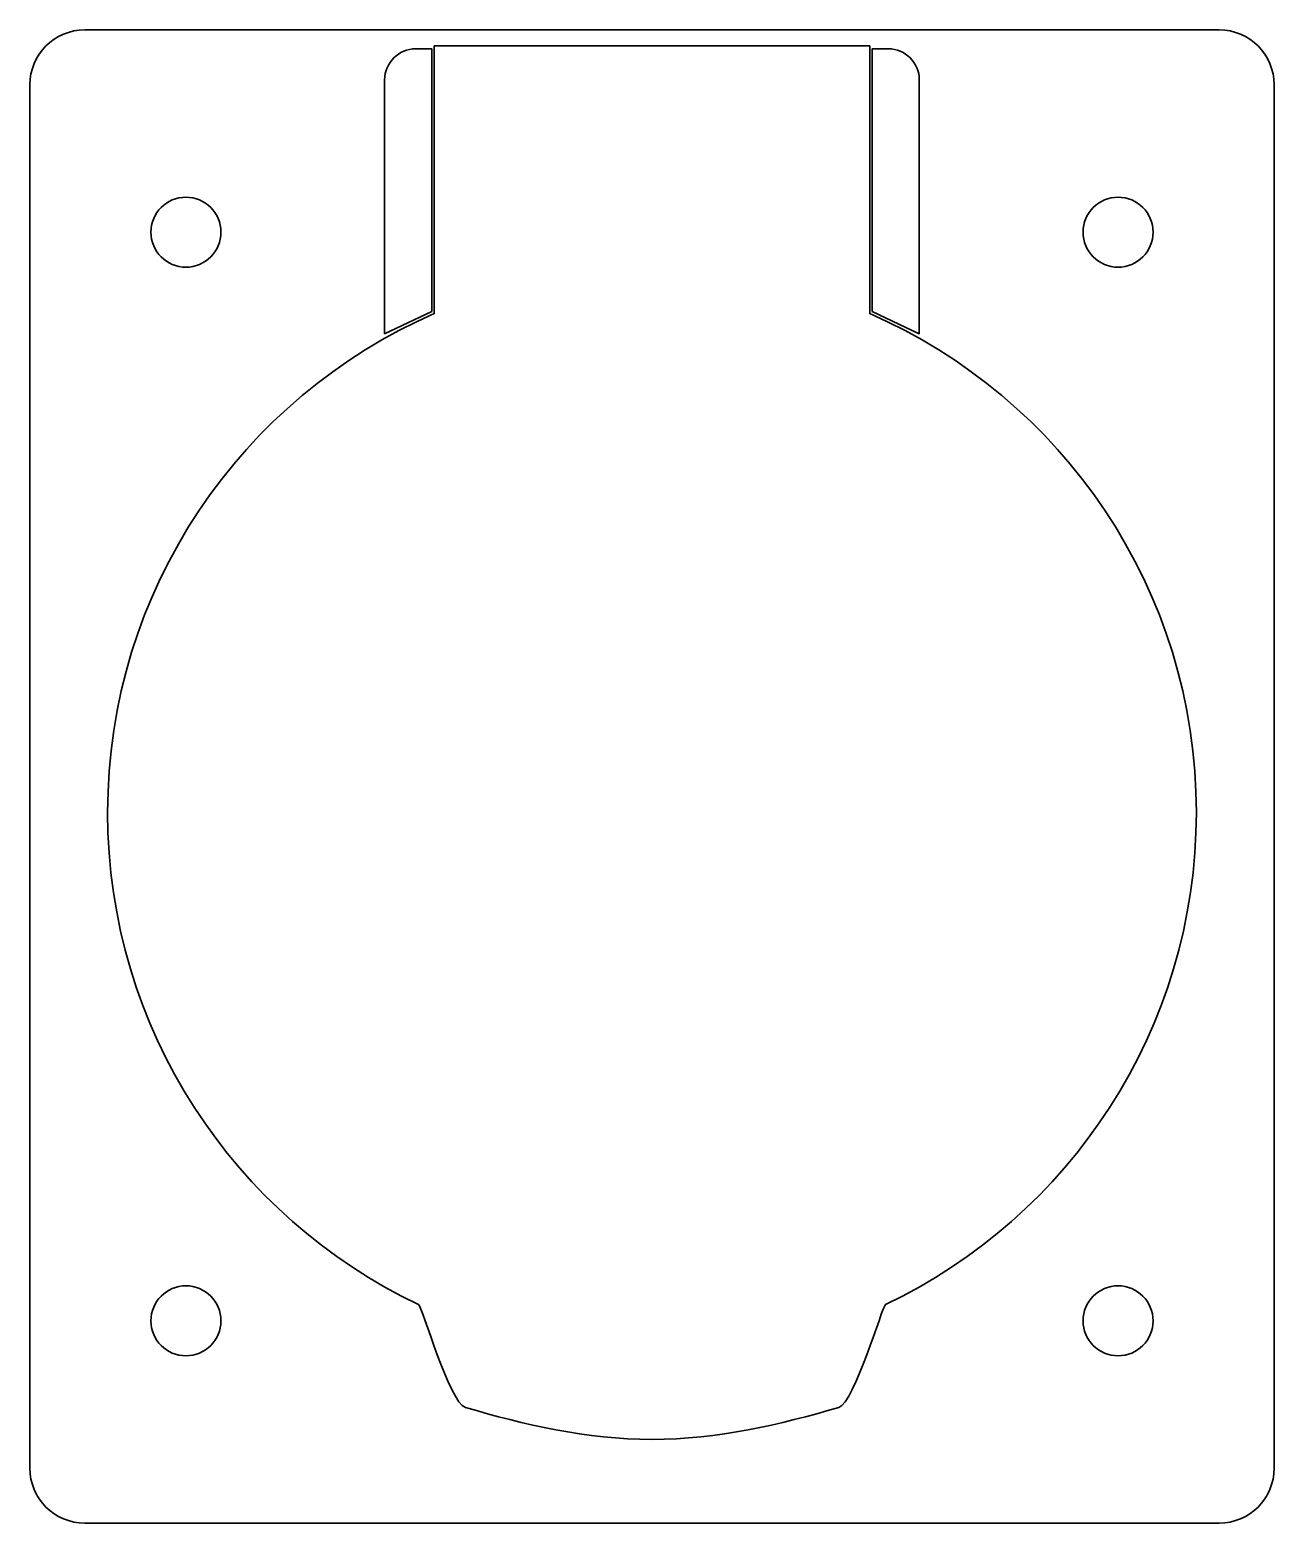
# Model space of a CAD drawing. Header units: inches. Extents: x -10 to 70, y -84.8 to 11.2.
import ezdxf

# ---------------------------------------------------------------- set-up
doc = ezdxf.new("R2010")
doc.units = ezdxf.units.IN
doc.header["$MEASUREMENT"] = 0
doc.layers.add('Layer 2', color=7, linetype='Continuous')

# ---------------------------------------------------------------- blocks, each defined once
blk = doc.blocks.new('block 3')
at = {"layer": 'Layer 2', "color": 7, "lineweight": 35}
for points in [[(-2.251, -1.825), (-2.251, -3.067), (-1.243, -4.075), (-0.001, -4.075), (1.242, -4.075), (2.249, -3.067), (2.249, -1.825), (2.249, -0.582), (1.242, 0.425), (-0.001, 0.425), (-1.243, 0.425), (-2.251, -0.582), (-2.251, -1.825)], [(57.679, -1.825), (57.679, -3.067), (58.686, -4.075), (59.929, -4.075), (61.172, -4.075), (62.179, -3.067), (62.179, -1.825), (62.179, -0.582), (61.172, 0.425), (59.929, 0.425), (58.686, 0.425), (57.679, -0.582), (57.679, -1.825)], [(-2.251, -71.807), (-2.251, -73.05), (-1.243, -74.057), (-0.001, -74.057), (1.242, -74.057), (2.249, -73.05), (2.249, -71.807), (2.249, -70.564), (1.242, -69.557), (-0.001, -69.557), (-1.243, -69.557), (-2.251, -70.564), (-2.251, -71.807)], [(57.679, -71.807), (57.679, -73.05), (58.686, -74.057), (59.929, -74.057), (61.172, -74.057), (62.179, -73.05), (62.179, -71.807), (62.179, -70.564), (61.172, -69.557), (59.929, -69.557), (58.686, -69.557), (57.679, -70.564), (57.679, -71.807)]]:
    blk.add_open_spline(points, degree=3, knots=[0, 0, 0, 0, 1, 1, 1, 2, 2, 2, 3, 3, 3, 4, 4, 4, 4], dxfattribs=at)
blk = doc.blocks.new('block 5')
at = {"layer": 'Layer 2', "lineweight": 0}
for points in [[(12.776, 7.972), (12.776, 7.972), (12.776, -8.355), (12.776, -8.355), (12.776, -8.355), (15.806, -6.921), (15.806, -6.921), (15.806, -6.921), (15.806, 9.971), (15.806, 9.971), (15.806, 9.971), (14.777, 9.971), (14.777, 9.971), (13.677, 9.971), (12.776, 9.072), (12.776, 7.972)], [(45.152, 9.971), (45.152, 9.971), (44.122, 9.971), (44.122, 9.971), (44.122, 9.971), (44.122, -6.921), (44.122, -6.921), (44.122, -6.921), (47.152, -8.355), (47.152, -8.355), (47.152, -8.355), (47.152, 7.972), (47.152, 7.972), (47.152, 9.072), (46.252, 9.971), (45.152, 9.971)]]:
    blk.add_open_spline(points, degree=3, knots=[0, 0, 0, 0, 1, 1, 1, 2, 2, 2, 3, 3, 3, 4, 4, 4, 5, 5, 5, 5], dxfattribs=at)
blk = doc.blocks.new('block 6')
at = {"layer": 'Layer 2', "color": 7, "lineweight": 35}
for points in [[(12.776, 7.972), (12.776, 7.972), (12.776, -8.355), (12.776, -8.355), (12.776, -8.355), (15.806, -6.921), (15.806, -6.921), (15.806, -6.921), (15.806, 9.971), (15.806, 9.971), (15.806, 9.971), (14.777, 9.971), (14.777, 9.971), (13.677, 9.971), (12.776, 9.072), (12.776, 7.972)], [(45.152, 9.971), (45.152, 9.971), (44.122, 9.971), (44.122, 9.971), (44.122, 9.971), (44.122, -6.921), (44.122, -6.921), (44.122, -6.921), (47.152, -8.355), (47.152, -8.355), (47.152, -8.355), (47.152, 7.972), (47.152, 7.972), (47.152, 9.072), (46.252, 9.971), (45.152, 9.971)]]:
    blk.add_open_spline(points, degree=3, knots=[0, 0, 0, 0, 1, 1, 1, 2, 2, 2, 3, 3, 3, 4, 4, 4, 5, 5, 5, 5], dxfattribs=at)
blk = doc.blocks.new('block 4')
at = {"layer": 'Layer 2'}
for name in ['block 5', 'block 6']:
    blk.add_blockref(name, (0, 0), dxfattribs=at)

msp = doc.modelspace()

# ---------------------------------------------------------------- linework, layer by layer
at = {"layer": 'Layer 2', "color": 7, "lineweight": 35}
for points, knots in [([(69.964, -81.288), (69.964, -83.228), (68.377, -84.816), (66.436, -84.816), (66.436, -84.816), (-6.508, -84.816), (-6.508, -84.816), (-8.448, -84.816), (-10.036, -83.228), (-10.036, -81.288), (-10.036, -81.288), (-10.036, 7.656), (-10.036, 7.656), (-10.036, 9.597), (-8.448, 11.184), (-6.508, 11.184), (-6.508, 11.184), (66.436, 11.184), (66.436, 11.184), (68.377, 11.184), (69.964, 9.597), (69.964, 7.656), (69.964, 7.656), (69.964, -81.288), (69.964, -81.288)], [0, 0, 0, 0, 1, 1, 1, 2, 2, 2, 3, 3, 3, 4, 4, 4, 5, 5, 5, 6, 6, 6, 7, 7, 7, 8, 8, 8, 8]), ([(64.964, -39.14), (64.964, -24.788), (56.325, -12.456), (43.964, -7.055), (43.964, -7.055), (43.964, 10.152), (43.964, 10.152), (43.964, 10.152), (15.964, 10.152), (15.964, 10.152), (15.964, 10.152), (15.964, -7.055), (15.964, -7.055), (3.604, -12.456), (-5.036, -24.788), (-5.036, -39.14), (-5.036, -53.098), (3.136, -65.146), (14.955, -70.765), (14.955, -70.765), (14.95, -70.765), (14.95, -70.765), (15.182, -70.881), (16.935, -77.072), (17.965, -77.375), (21.708, -78.477), (25.752, -79.431), (29.967, -79.431), (34.182, -79.431), (38.227, -78.477), (41.969, -77.375), (42.999, -77.072), (44.753, -70.881), (44.985, -70.765), (44.985, -70.765), (44.973, -70.765), (44.973, -70.765), (56.793, -65.146), (64.964, -53.098), (64.964, -39.14)], [0, 0, 0, 0, 1, 1, 1, 2, 2, 2, 3, 3, 3, 4, 4, 4, 5, 5, 5, 6, 6, 6, 7, 7, 7, 8, 8, 8, 9, 9, 9, 10, 10, 10, 11, 11, 11, 12, 12, 12, 13, 13, 13, 13])]:
    msp.add_open_spline(points, degree=3, knots=knots, dxfattribs=at)

# ---------------------------------------------------------------- block references
at = {"layer": 'Layer 2'}
for name in ['block 4', 'block 3']:
    msp.add_blockref(name, (0, 0), dxfattribs=at)

doc.saveas('drawing.dxf')
